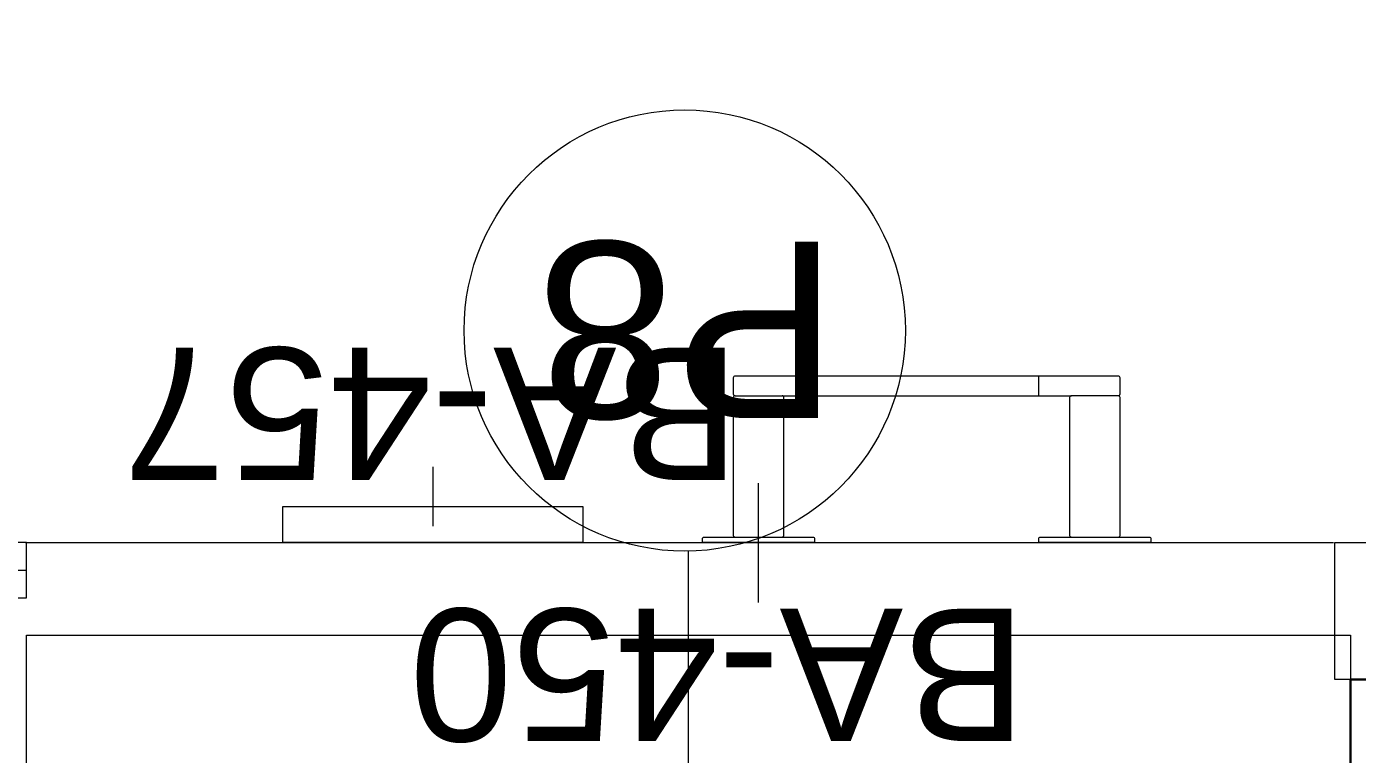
# Model space of a CAD drawing. Header units: centimetres. Extents: x 118932 to 154602, y -32682 to -23521.
# Drawn here: x 138561.7 to 138622.1, y -26569.7 to -26536.7 of the extents above; entities that cross this region are included whole.
import ezdxf

# ---------------------------------------------------------------- set-up
doc = ezdxf.new("R2010")
doc.units = ezdxf.units.CM
doc.header["$LTSCALE"] = 50
doc.header["$MEASUREMENT"] = 0
for name, color, linetype, lineweight, true_color in [('GEN_00_BL_Yazı', 7, 'Continuous', 0, 0x4f5250), ('GEN_02_TF_Islak Hacim', 7, 'Continuous', 5, 0x007cb0), ('GEN_02_TF_Pencere', 7, 'Continuous', 9, 0x6093ac), ('GEN_05_ML_Alçıpan_giydirme', 7, 'Continuous', 18, 0x7ebab5), ('GEN_05_ML_Mermer', 7, 'Continuous', 9, 0x9d8692), ('GEN_06_GR_İnce', 7, 'Continuous', 13, 0xb0b0a9), ('KALACAK DUVARLAR', 7, 'Continuous', 30, 0x005387)]:
    doc.layers.add(name, color=color, linetype=linetype, lineweight=lineweight, true_color=true_color)
doc.styles.add('ARIAL', font='arial.ttf')
doc.styles.add('Arial_6', font='arial.ttf', dxfattribs={"height": 59.5325})

# ---------------------------------------------------------------- blocks, each defined once
blk = doc.blocks.new('YIKILACAK DUVARLAR LEVEL 0 D BLOK')
at = {"layer": 'KALACAK DUVARLAR', "elevation": 0}
blk.add_lwpolyline([(255.035, -1227.303), (272.905, -1227.278), (273.206, -1433.623), (228.395, -1433.623), (228.395, -1415.623), (255.079, -1415.623)], close=True, dxfattribs=at)
blk = doc.blocks.new('suıte c-d duvarlar')
at = {"layer": 'GEN_05_ML_Alçıpan_giydirme'}
blk.add_line((782.153, -1120.186, 0), (839.776, -1120.186, 0), dxfattribs=at)
at = {"layer": 'GEN_05_ML_Alçıpan_giydirme', "elevation": 0}
for points in [[(899.062, -1125.136), (899.062, -1118.936), (918.246, -1118.936), (918.246, -936.803), (920.746, -936.803), (920.746, -1121.436), (901.562, -1121.436), (901.562, -1125.136)], [(782.153, -1121.436), (839.776, -1121.436), (839.776, -1118.936), (782.153, -1118.936)]]:
    blk.add_lwpolyline(points, close=True, dxfattribs=at)
blk = doc.blocks.new('Accessory-Tissue_Holder-KOHLER-Composed-K-73147 - BA-450 TOILET PAPER HOLDER-14820997-TYPE GxL')
at = {"layer": 'GEN_00_BL_Yazı'}
blk.add_line((-51986.67, -5251.06), (-51986.67, -5197.08), dxfattribs=at)
at = {"layer": 'GEN_02_TF_Islak Hacim', "lineweight": 13}
for p, q in [((-52113.79, -5290.73), (-52113.79, -5299.63)), ((-52012.19, -5299.63), (-52012.19, -5290.73))]:
    blk.add_line(p, q, dxfattribs=at)
for points in [[(-52113.79, -5224.16), (-52113.79, -5225.87, -0.414214), (-52114.58, -5226.66), (-52128.54, -5226.66), (-52149.83, -5226.66), (-52163.79, -5226.66, -0.414214), (-52164.59, -5225.87), (-52164.59, -5224.16), (-52113.79, -5224.16)], [(-51961.39, -5224.16), (-51961.39, -5225.87, -0.414214), (-51962.18, -5226.66), (-51976.14, -5226.66), (-51997.43, -5226.66), (-52011.39, -5226.66, -0.414214), (-52012.19, -5225.87), (-52012.19, -5224.16), (-51961.39, -5224.16)], [(-51976.15, -5290.73, 0.414214), (-51975.34, -5289.92), (-51975.34, -5227.47, 0.414214), (-51976.14, -5226.66), (-51997.43, -5226.66, 0.414214), (-51998.24, -5227.47), (-51998.24, -5289.92, 0.414214), (-51997.42, -5290.73)], [(-52149.82, -5290.73, 0.414214), (-52150.64, -5291.54), (-52150.64, -5298.81, 0.414214), (-52149.82, -5299.63), (-51976.16, -5299.63, 0.414214), (-51975.34, -5298.81), (-51975.34, -5291.54, 0.414214), (-51976.15, -5290.73), (-51997.42, -5290.73), (-52128.55, -5290.73)]]:
    blk.add_lwpolyline(points, format="xyb", dxfattribs=at)
blk.add_lwpolyline([(-52149.83, -5226.66, 0.414214), (-52150.64, -5227.47), (-52150.64, -5289.92, 0.414214), (-52149.82, -5290.73), (-52128.55, -5290.73, 0.414214), (-52127.74, -5289.92), (-52127.74, -5227.47, 0.414214), (-52128.54, -5226.66), (-52149.83, -5226.66)], format="xyb", close=True, dxfattribs=at)
at = {"layer": 'GEN_00_BL_Yazı', "insert": (-52108.15, -5134.19), "char_height": 60, "width": 265.421, "attachment_point": 1, "style": 'Arial_6'}
blk.add_mtext('BA-450', dxfattribs=at)
blk = doc.blocks.new('sanitary bag dispenser - BA-457 BAG DISPENSER-14823600-TYPE J')
at = {"layer": 'GEN_00_BL_Yazı'}
blk.add_line((145, -37.41), (145, -10.5), dxfattribs=at)
at = {"layer": 'GEN_02_TF_Islak Hacim'}
blk.add_lwpolyline([(213, -3), (213, -19.43), (77, -19.43), (77, -3)], close=True, dxfattribs=at)
at = {"layer": 'GEN_00_BL_Yazı', "insert": (5.88, -31.37), "char_height": 60, "width": 265.421, "attachment_point": 1, "style": 'Arial_6'}
blk.add_mtext('BA-457', dxfattribs=at)
blk = doc.blocks.new('LEVEL 0 ISLAK HACİM')
at = {"layer": 'GEN_06_GR_İnce', "elevation": 0.003}
blk.add_lwpolyline([(-1794.409, -153.765), (-1735.124, -153.765)], dxfattribs=at)
at = {"xscale": 0.1000000000000028, "yscale": 0.1000000000000028, "zscale": 0.1000000000000028, "rotation": 180}
for name, p in [('sanitary bag dispenser - BA-457 BAG DISPENSER-14823600-TYPE J', (-1761.443, -154.065, 0.003)), ('Accessory-Tissue_Holder-KOHLER-Composed-K-73147 - BA-450 TOILET PAPER HOLDER-14820997-TYPE GxL', (-6959.862, -676.182, 0.003))]:
    blk.add_blockref(name, p, dxfattribs=at)
blk = doc.blocks.new('P8')
at = {"layer": 'GEN_02_TF_Pencere'}
blk.add_lwpolyline([(114108.139, 6767.543), (114077.334, 6736.738)], dxfattribs=at)
blk.add_circle((114070.385, 6729.547), 10, dxfattribs=at)
at = {"layer": 'GEN_05_ML_Mermer'}
blk.add_lwpolyline([(114072.968, 6774.792), (114115.385, 6732.356), (114101.239, 6718.217), (114058.823, 6760.653)], close=True, dxfattribs=at)
at = {"layer": 'GEN_02_TF_Pencere', "transparency": 33554687, "insert": (114072.201, 6721.874), "char_height": 8, "attachment_point": 9, "rotation": 315, "style": 'ARIAL'}
blk.add_mtext_dynamic_manual_height_columns('\\A1;P8', width=2361.79314, gutter_width=1250, heights=[258.527], dxfattribs=at)
blk = doc.blocks.new('DOGRAMA LEVEL 0 E BLOK')
at = {"rotation": 225.3241906777957}
blk.add_blockref('P8', (75920.628, 85491.951, 0), dxfattribs=at)

msp = doc.modelspace()

# ---------------------------------------------------------------- block references
for name, p in [('YIKILACAK DUVARLAR LEVEL 0 D BLOK', (138393.351, -25150.708, 0)), ('suıte c-d duvarlar', (137721.97, -25441.195, 0))]:
    msp.add_blockref(name, p)

# ---------------------------------------------------------------- next in the draw order: block references
msp.add_blockref('LEVEL 0 ISLAK HACİM', (140356.102, -26406.367, -0.003))

# ---------------------------------------------------------------- next in the draw order: block references
at = {"rotation": 359.6887739338809}
msp.add_blockref('DOGRAMA LEVEL 0 E BLOK', (138089.785, -26193.192), dxfattribs=at)

doc.saveas('drawing.dxf')
